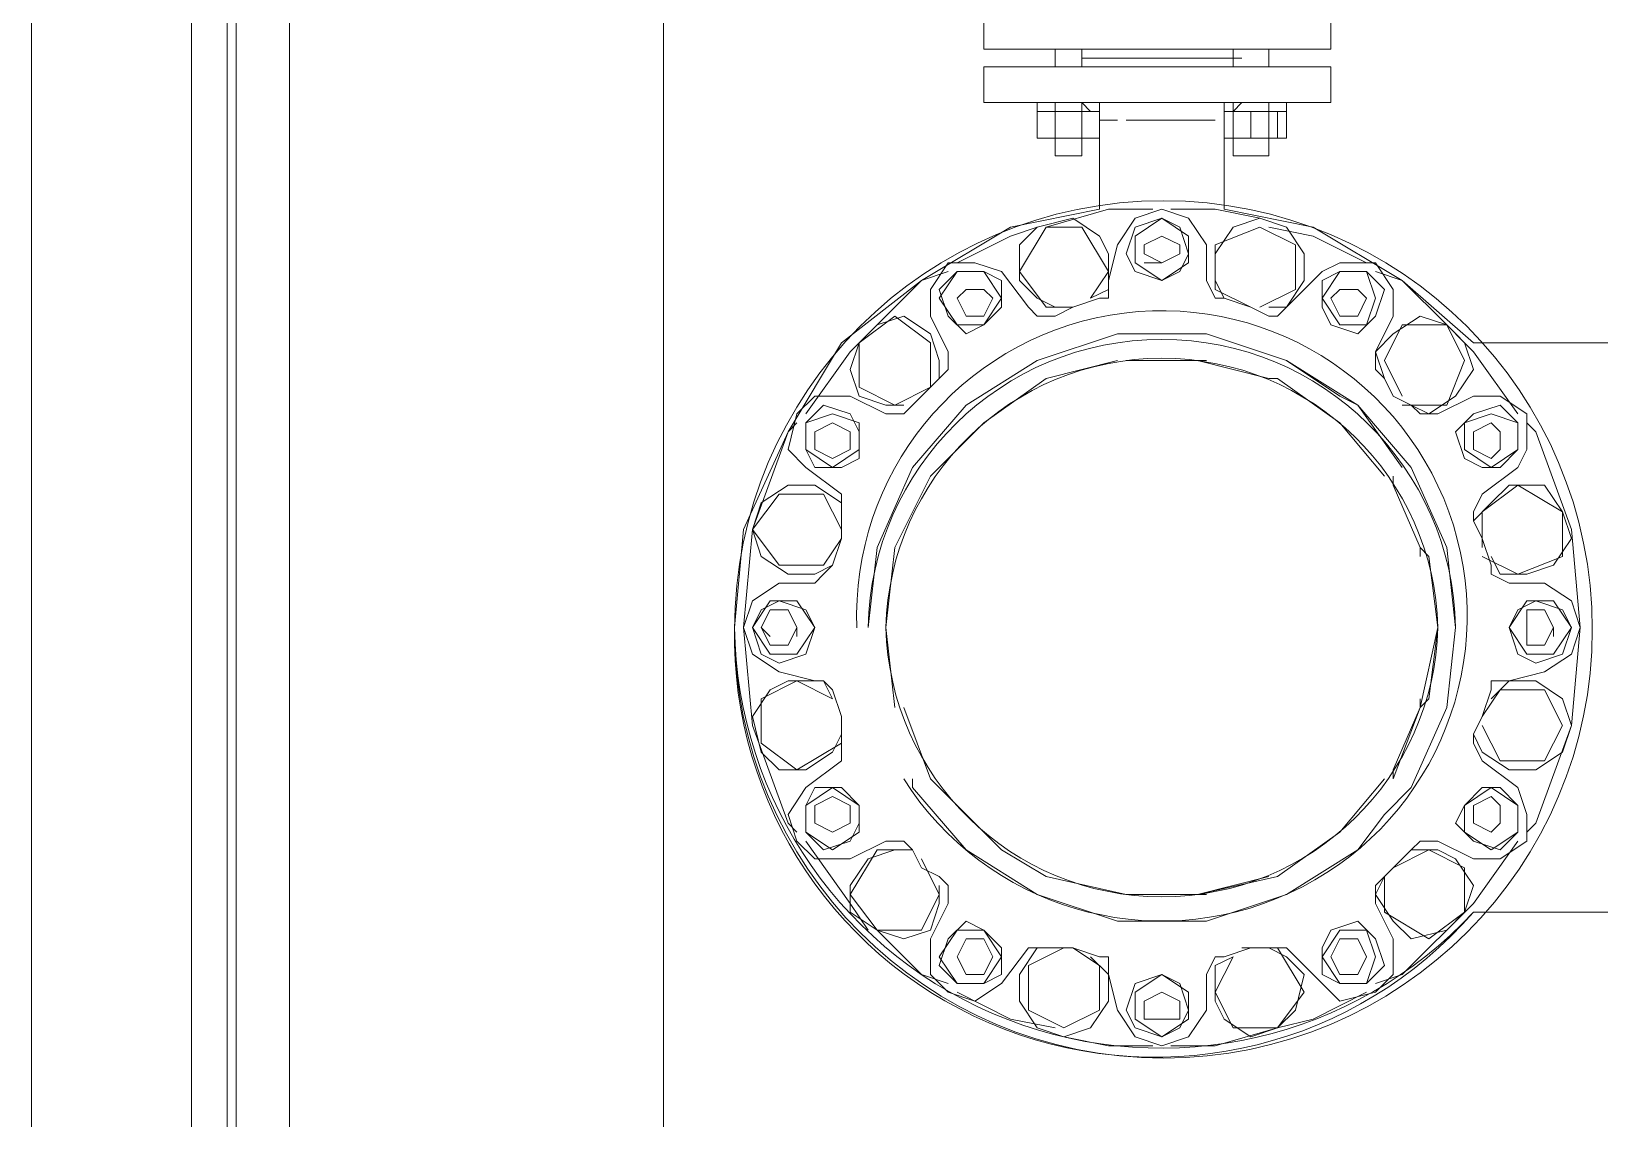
# Model space of a CAD drawing. Extents: x -187 to 52, y -9 to 65.
# Drawn here: x -132.364 to -131.619, y 35.903 to 36.419 of the extents above; entities that cross this region are included whole.
import ezdxf

# ---------------------------------------------------------------- set-up
doc = ezdxf.new("R2010")
doc.units = 0
doc.header["$MEASUREMENT"] = 0
doc.layers.add('PDF4_Geometría', color=7, linetype='Continuous')

msp = doc.modelspace()

# ---------------------------------------------------------------- linework, layer by layer
at = {"layer": 'PDF4_Geometría', "lineweight": 9}
for points in [[(-132.28765, 35.49753), (-132.36378, 35.49753), (-132.36378, 42.78846)], [(-132.06351, 35.64555), (-132.06351, 40.69084), (-129.71637, 40.69084), (-129.71637, 41.6889), (-132.06351, 41.6889), (-132.06351, 42.03992), (-132.06351, 42.23868), (-132.06351, 42.24714), (-132.06351, 35.64555), (-132.24113, 35.64555)], [(-132.27074, 36.9185), (-132.28765, 36.9185), (-132.28765, 35.54828), (-132.28765, 36.9185)], [(-132.24113, 36.03039), (-132.24113, 36.9185), (-132.24113, 36.03039), (-132.24113, 36.9185), (-132.24113, 35.54828)], [(-131.91126, 36.42793), (-131.91126, 36.41101)], [(-131.74633, 36.41101), (-131.74633, 36.42793)], [(-131.87743, 36.40255), (-131.88589, 36.40255), (-131.90281, 36.40255), (-131.91126, 36.40255), (-131.90281, 36.40255), (-131.88589, 36.40255), (-131.86051, 36.40255), (-131.82668, 36.40255), (-131.84783, 36.40255), (-131.86474, 36.40255), (-131.86474, 36.41101), (-131.84783, 36.41101), (-131.82668, 36.41101), (-131.86051, 36.41101), (-131.88589, 36.41101), (-131.90281, 36.41101), (-131.91126, 36.41101), (-131.90281, 36.41101), (-131.88589, 36.41101), (-131.87743, 36.41101), (-131.8732, 36.41101), (-131.86897, 36.41101), (-131.86474, 36.41101)], [(-131.77593, 36.41101), (-131.76747, 36.41101), (-131.75056, 36.41101), (-131.74633, 36.41101), (-131.75056, 36.41101), (-131.76747, 36.41101), (-131.79708, 36.41101), (-131.82668, 36.41101), (-131.80554, 36.41101), (-131.79285, 36.41101), (-131.79285, 36.40255), (-131.78439, 36.40255), (-131.77593, 36.40255), (-131.76747, 36.40255), (-131.75056, 36.40255), (-131.74633, 36.40255), (-131.75056, 36.40255), (-131.76747, 36.40255), (-131.79708, 36.40255), (-131.82668, 36.40255), (-131.80554, 36.40255), (-131.78862, 36.40255)], [(-131.78016, 36.41101), (-131.78439, 36.41101), (-131.78862, 36.41101)], [(-131.91126, 36.40255), (-131.91126, 36.38564)], [(-131.88166, 36.40255), (-131.87743, 36.40255), (-131.86474, 36.40255), (-131.86051, 36.40255)], [(-131.74633, 36.38564), (-131.74633, 36.40255)], [(-131.86474, 36.38564), (-131.86051, 36.38564), (-131.85629, 36.38564), (-131.86051, 36.38564), (-131.8732, 36.38564), (-131.88166, 36.38564), (-131.88589, 36.38564), (-131.88166, 36.38564), (-131.87743, 36.38564), (-131.88589, 36.38564), (-131.90281, 36.38564), (-131.91126, 36.38564), (-131.90281, 36.38564), (-131.88589, 36.38564), (-131.86051, 36.38564), (-131.82668, 36.38564), (-131.83937, 36.38564), (-131.85206, 36.38564), (-131.86051, 36.38564), (-131.86474, 36.38564), (-131.87743, 36.38564), (-131.88166, 36.38564), (-131.87743, 36.38564), (-131.86897, 36.38564), (-131.86474, 36.38564), (-131.86051, 36.38141), (-131.86474, 36.38141), (-131.86474, 36.38564), (-131.86474, 36.38141), (-131.86897, 36.38141), (-131.8732, 36.38141), (-131.87743, 36.38141), (-131.86474, 36.38141), (-131.86474, 36.36872), (-131.87743, 36.36872), (-131.8732, 36.36872), (-131.86897, 36.36872), (-131.86474, 36.36872), (-131.85629, 36.36872), (-131.85629, 36.38141), (-131.86474, 36.38141)], [(-131.85629, 36.38141), (-131.86051, 36.38141), (-131.86474, 36.38141), (-131.86897, 36.38141), (-131.87743, 36.38141), (-131.88166, 36.38141), (-131.87743, 36.38141), (-131.88166, 36.38141), (-131.88589, 36.38141), (-131.88166, 36.38141), (-131.8732, 36.38141), (-131.86051, 36.38141), (-131.85629, 36.38141), (-131.85629, 36.38564), (-131.85629, 36.33489)], [(-131.86474, 36.38564), (-131.86051, 36.38564), (-131.86474, 36.38564)], [(-131.79285, 36.36872), (-131.79285, 36.36026), (-131.79285, 36.38564), (-131.79285, 36.38141), (-131.78862, 36.38564), (-131.78439, 36.38564), (-131.77593, 36.38564), (-131.7717, 36.38564), (-131.76747, 36.38564), (-131.7717, 36.38564), (-131.78439, 36.38564), (-131.79285, 36.38564), (-131.79708, 36.38564), (-131.79285, 36.38564), (-131.78862, 36.38564)], [(-131.78439, 36.36872), (-131.7717, 36.36872), (-131.7717, 36.38141), (-131.78439, 36.38141), (-131.78862, 36.38141), (-131.78439, 36.38141), (-131.77593, 36.38141), (-131.77593, 36.38564), (-131.77593, 36.36026), (-131.77593, 36.36872), (-131.78439, 36.36872), (-131.78862, 36.36872), (-131.79708, 36.36872), (-131.79708, 36.38141), (-131.78439, 36.38141), (-131.78439, 36.36872), (-131.79708, 36.36872), (-131.79708, 36.38141), (-131.79708, 36.38564), (-131.79708, 36.33489), (-131.75479, 36.32643), (-131.7125, 36.30106), (-131.67866, 36.27145), (-131.7125, 36.30106), (-131.75479, 36.32643), (-131.79708, 36.33489)], [(-131.85629, 36.37718), (-131.85206, 36.37718), (-131.84783, 36.37718)], [(-131.8436, 36.37718), (-131.83937, 36.37718), (-131.82668, 36.37718), (-131.81822, 36.37718), (-131.80977, 36.37718), (-131.80131, 36.37718)], [(-131.78439, 36.38141), (-131.7717, 36.38141), (-131.76747, 36.38141), (-131.7717, 36.38141), (-131.77593, 36.38141), (-131.78439, 36.38141), (-131.79285, 36.38141), (-131.79708, 36.38141), (-131.79285, 36.38141), (-131.78862, 36.38141), (-131.79285, 36.38141), (-131.78862, 36.38141)], [(-131.77593, 36.36872), (-131.76747, 36.36872), (-131.76747, 36.38141), (-131.77593, 36.38141), (-131.7717, 36.38141), (-131.76747, 36.38141), (-131.7717, 36.38141), (-131.77593, 36.38141)], [(-131.88166, 36.36872), (-131.87743, 36.36872)], [(-131.86474, 36.36872), (-131.86051, 36.36872)], [(-131.8732, 36.36026), (-131.87743, 36.36026), (-131.8732, 36.36026)], [(-131.8732, 36.36026), (-131.86474, 36.36026), (-131.8732, 36.36026)], [(-131.78439, 36.36026), (-131.77593, 36.36026), (-131.78439, 36.36026)], [(-131.86897, 36.28837), (-131.88166, 36.28837), (-131.89435, 36.30528), (-131.88166, 36.32643), (-131.86474, 36.32643), (-131.85206, 36.30528), (-131.86051, 36.2926), (-131.85206, 36.29683), (-131.85206, 36.31374), (-131.85629, 36.3222), (-131.86897, 36.33066), (-131.88589, 36.32643), (-131.89435, 36.31797), (-131.89435, 36.30106), (-131.88589, 36.2926), (-131.87743, 36.28837)], [(-131.83091, 36.33489), (-131.85206, 36.33489), (-131.88166, 36.32643)], [(-131.78016, 36.33066), (-131.80131, 36.33489), (-131.82245, 36.33489)], [(-131.79708, 36.2926), (-131.80131, 36.30106), (-131.80131, 36.31374), (-131.79285, 36.32643), (-131.78016, 36.33066), (-131.76747, 36.32643), (-131.75902, 36.31374), (-131.75902, 36.30106), (-131.76747, 36.28837), (-131.77593, 36.28837)], [(-131.88589, 36.32643), (-131.89858, 36.3222), (-131.92395, 36.30951)], [(-131.78439, 36.28837), (-131.80131, 36.29683), (-131.80131, 36.31797), (-131.78016, 36.32643), (-131.76325, 36.31797), (-131.76325, 36.29683), (-131.78016, 36.28837)], [(-131.72941, 36.30951), (-131.75479, 36.3222), (-131.77593, 36.32643)], [(-131.83514, 36.30951), (-131.82668, 36.30951), (-131.81822, 36.31374), (-131.81822, 36.31797), (-131.82668, 36.3222), (-131.83514, 36.31797), (-131.83514, 36.31374)], [(-131.92818, 36.30528), (-131.94087, 36.30106), (-131.9747, 36.26722), (-131.99585, 36.23762)], [(-131.65752, 36.23762), (-131.67866, 36.26722), (-131.69135, 36.27991), (-131.7125, 36.30106), (-131.72518, 36.30528)], [(-131.94933, 36.24185), (-131.95778, 36.24185), (-131.97047, 36.24608), (-131.9747, 36.25877), (-131.97047, 36.27145), (-131.96201, 36.27991), (-131.94933, 36.28414), (-131.93664, 36.27568), (-131.93241, 36.26299), (-131.93241, 36.25454)], [(-131.72096, 36.25454), (-131.72518, 36.26722), (-131.71673, 36.27568), (-131.70404, 36.28414), (-131.69135, 36.27991), (-131.68289, 36.27145), (-131.67866, 36.25877), (-131.68712, 36.24608), (-131.69981, 36.23762), (-131.70827, 36.24185)], [(-131.7125, 36.24608), (-131.72096, 36.26299), (-131.7125, 36.27991), (-131.69135, 36.27991), (-131.68289, 36.26299), (-131.69135, 36.24185), (-131.7125, 36.24185)], [(-131.70827, 36.21225), (-131.69135, 36.17418), (-131.68712, 36.13612), (-131.69135, 36.17418), (-131.70827, 36.21225), (-131.73364, 36.24185), (-131.76747, 36.26299), (-131.80554, 36.27568), (-131.84783, 36.27568), (-131.88589, 36.26299), (-131.91972, 36.24185), (-131.9451, 36.21225), (-131.96201, 36.17418), (-131.96624, 36.13612), (-131.96201, 36.17418), (-131.9451, 36.21225), (-131.91972, 36.24185), (-131.88589, 36.26299), (-131.84783, 36.27568), (-131.80554, 36.27568), (-131.76747, 36.26299), (-131.7421, 36.24608), (-131.73364, 36.24185), (-131.7125, 36.21225)], [(-131.49258, 36.27568), (-131.49681, 36.27568), (-131.49681, 36.27145), (-131.67866, 36.27145), (-131.38263, 36.27145)], [(-131.72096, 36.20802), (-131.7421, 36.23339), (-131.7717, 36.25454), (-131.77593, 36.25454), (-131.80977, 36.26299), (-131.8436, 36.26299)], [(-131.7717, 36.25454), (-131.77593, 36.25454)], [(-132.00007, 36.03885), (-132.0043, 36.04308), (-132.02122, 36.0896), (-132.02545, 36.13612), (-132.02122, 36.18264), (-132.0043, 36.22916), (-132.00007, 36.23339)], [(-131.65329, 36.23339), (-131.64906, 36.22916), (-131.63214, 36.18264), (-131.62792, 36.13612), (-131.63214, 36.0896), (-131.64906, 36.04308), (-131.65329, 36.03885)], [(-131.98316, 36.16573), (-131.99162, 36.1615), (-132.0043, 36.1615), (-132.01699, 36.16995), (-132.02122, 36.18264), (-132.01699, 36.19533), (-132.0043, 36.20379), (-131.99162, 36.20379), (-131.97893, 36.19533), (-131.97893, 36.18687)], [(-131.69981, 36.16995), (-131.70404, 36.17418), (-131.71673, 36.20379), (-131.71673, 36.20802), (-131.71673, 36.20379), (-131.71673, 36.20802), (-131.71673, 36.20379)], [(-131.67866, 36.18687), (-131.67021, 36.19533), (-131.66175, 36.20379), (-131.64483, 36.20379), (-131.63637, 36.1911), (-131.63214, 36.17841), (-131.6406, 36.16573), (-131.65329, 36.1615), (-131.66598, 36.1615), (-131.67021, 36.16995)], [(-131.67444, 36.17418), (-131.67444, 36.1911), (-131.65752, 36.20379), (-131.63637, 36.1911), (-131.63637, 36.16995), (-131.65752, 36.1615), (-131.67444, 36.16995)], [(-131.97893, 36.17841), (-131.98739, 36.16573), (-132.00853, 36.16573), (-132.02122, 36.18264), (-132.00853, 36.19956), (-131.98739, 36.19956), (-131.97893, 36.18264)], [(-131.69981, 36.10229), (-131.70404, 36.09806), (-131.69981, 36.10229), (-131.69558, 36.13612), (-131.69981, 36.16995), (-131.70404, 36.17418), (-131.70404, 36.16995)], [(-132.00007, 36.13189), (-132.00007, 36.13612), (-132.0043, 36.14458), (-132.01276, 36.14458), (-132.01699, 36.13612), (-132.01276, 36.13189)], [(-131.6406, 36.13189), (-131.6406, 36.13612), (-131.64483, 36.14458), (-131.65329, 36.14458), (-131.65329, 36.13612), (-131.65329, 36.13189)], [(-132.01276, 36.12766), (-132.0043, 36.12766)], [(-131.65329, 36.12766), (-131.64483, 36.12766)], [(-131.97893, 36.09383), (-131.97893, 36.08114), (-132.00007, 36.06846), (-132.01699, 36.08114), (-132.01699, 36.10229), (-132.00007, 36.11075), (-131.98316, 36.10229), (-131.98739, 36.11075), (-132.0043, 36.11075), (-132.01276, 36.10652), (-132.02122, 36.09383), (-132.01699, 36.07691), (-132.00853, 36.06846), (-131.99585, 36.06846), (-131.98316, 36.07691), (-131.97893, 36.08537)], [(-131.67021, 36.10229), (-131.66175, 36.11075), (-131.64906, 36.11075), (-131.63637, 36.10229), (-131.63214, 36.0896), (-131.63637, 36.07691), (-131.64906, 36.06846), (-131.66175, 36.06846), (-131.67444, 36.07691), (-131.67866, 36.08537)], [(-131.67444, 36.09383), (-131.66598, 36.10652), (-131.64483, 36.10652), (-131.63637, 36.0896), (-131.64483, 36.07269), (-131.66598, 36.07269), (-131.67444, 36.0896)], [(-131.7717, 36.01771), (-131.7421, 36.03885), (-131.72096, 36.06423), (-131.7421, 36.03885), (-131.7717, 36.01771), (-131.80977, 36.00925), (-131.8436, 36.00925), (-131.88166, 36.01771), (-131.90281, 36.03039), (-131.91126, 36.03885), (-131.93664, 36.06423), (-131.94933, 36.09806), (-131.93664, 36.06423), (-131.91126, 36.03885), (-131.90281, 36.03039), (-131.88166, 36.01771), (-131.8436, 36.00925), (-131.80977, 36.00925), (-131.77593, 36.01771)], [(-131.71673, 36.06423), (-131.71673, 36.06846)], [(-131.96624, 35.99233), (-131.9747, 36.00502), (-131.99585, 36.03462)], [(-131.65752, 36.03462), (-131.67866, 36.00502), (-131.7125, 35.97119), (-131.72518, 35.96696)], [(-131.94087, 36.02617), (-131.93241, 36.00925), (-131.94087, 35.99233), (-131.96201, 35.99233), (-131.9747, 36.00925), (-131.96201, 36.03039), (-131.9451, 36.03039), (-131.95355, 36.03039), (-131.96624, 36.02617), (-131.9747, 36.01348), (-131.9747, 36.00079), (-131.96201, 35.99233), (-131.94933, 35.9881), (-131.93664, 35.99233), (-131.93241, 36.00502), (-131.93241, 36.01348)], [(-131.71673, 36.02194), (-131.69981, 36.03039), (-131.68289, 36.02194), (-131.68289, 36.00079), (-131.69981, 35.9881), (-131.72096, 36.00079), (-131.72096, 36.01771), (-131.72518, 36.00925), (-131.71673, 35.99656), (-131.70827, 35.9881), (-131.69135, 35.99233), (-131.68289, 36.00079), (-131.67866, 36.01348), (-131.68712, 36.02617), (-131.69558, 36.03039), (-131.70827, 36.03039)], [(-131.38263, 36.00079), (-131.67866, 36.00079), (-131.49681, 36.00079), (-131.49681, 35.99656)], [(-131.92818, 35.96696), (-131.94087, 35.97119), (-131.96201, 35.99233)], [(-131.86051, 35.97965), (-131.85206, 35.97119), (-131.85206, 35.9585), (-131.86051, 35.94581), (-131.8732, 35.94158), (-131.88589, 35.94581), (-131.89435, 35.9585), (-131.89435, 35.97119), (-131.88589, 35.98387), (-131.87743, 35.98387)], [(-131.86897, 35.98387), (-131.85629, 35.97542), (-131.85629, 35.95427), (-131.8732, 35.94581), (-131.89012, 35.95427), (-131.89012, 35.97542), (-131.8732, 35.98387)], [(-131.78862, 35.98387), (-131.7717, 35.98387), (-131.75902, 35.96273), (-131.7717, 35.94581), (-131.79285, 35.94581), (-131.80131, 35.96273), (-131.79285, 35.97965), (-131.80131, 35.97542), (-131.80131, 35.9585), (-131.79708, 35.95004), (-131.78439, 35.94158), (-131.7717, 35.94581), (-131.76325, 35.95427), (-131.75902, 35.97119), (-131.76747, 35.97965), (-131.77593, 35.98387)], [(-131.87743, 35.94581), (-131.89858, 35.95004), (-131.92395, 35.96273)], [(-131.72941, 35.96273), (-131.75479, 35.95004), (-131.7717, 35.94581), (-131.80131, 35.93735), (-131.82245, 35.93735)], [(-131.83091, 35.93735), (-131.85206, 35.93735), (-131.8732, 35.94158)]]:
    msp.add_lwpolyline(points, dxfattribs=at)
at = {"layer": 'PDF4_Geometría', "lineweight": 20}
msp.add_lwpolyline([(-132.27074, 38.39445), (-132.27074, 35.54828), (-132.26651, 35.54828), (-132.26651, 38.39445)], close=True, dxfattribs=at)
at = {"layer": 'PDF4_Geometría', "lineweight": 9}
for points in [[(-132.28765, 36.9185), (-132.28765, 35.54828)], [(-131.87743, 36.40255), (-131.87743, 36.41101)], [(-131.82668, 36.40678), (-131.84783, 36.40678), (-131.86474, 36.40678), (-131.84783, 36.40678)], [(-131.78862, 36.40678), (-131.79708, 36.40678), (-131.81399, 36.40678), (-131.83937, 36.40678), (-131.86051, 36.40678), (-131.86474, 36.40678), (-131.86051, 36.40678), (-131.83937, 36.40678), (-131.81399, 36.40678), (-131.79708, 36.40678)], [(-131.78862, 36.40678), (-131.79708, 36.40678), (-131.81399, 36.40678), (-131.83937, 36.40678), (-131.86051, 36.40678), (-131.86474, 36.40678), (-131.86051, 36.40678), (-131.83937, 36.40678), (-131.81399, 36.40678), (-131.79708, 36.40678)], [(-131.82668, 36.40678), (-131.84783, 36.40678), (-131.86474, 36.40678), (-131.84783, 36.40678)], [(-131.82668, 36.40678), (-131.8436, 36.40678), (-131.85629, 36.40678), (-131.8436, 36.40678), (-131.82668, 36.40678), (-131.80554, 36.40678), (-131.78862, 36.40678), (-131.80554, 36.40678)], [(-131.85629, 36.40678), (-131.85206, 36.40678), (-131.83514, 36.40678), (-131.81822, 36.40678), (-131.80131, 36.40678), (-131.79708, 36.40678), (-131.80131, 36.40678), (-131.81822, 36.40678), (-131.83514, 36.40678), (-131.85206, 36.40678), (-131.85629, 36.40678), (-131.85206, 36.40678), (-131.83514, 36.40678), (-131.81822, 36.40678), (-131.80131, 36.40678), (-131.79708, 36.40678), (-131.80131, 36.40678), (-131.81822, 36.40678), (-131.83514, 36.40678), (-131.85206, 36.40678)], [(-131.82668, 36.40678), (-131.8436, 36.40678), (-131.85629, 36.40678), (-131.8436, 36.40678), (-131.82668, 36.40678), (-131.80554, 36.40678), (-131.78862, 36.40678), (-131.80554, 36.40678)], [(-131.82668, 36.40678), (-131.80977, 36.40678), (-131.79708, 36.40678), (-131.80977, 36.40678)], [(-131.82668, 36.40678), (-131.80977, 36.40678), (-131.79708, 36.40678), (-131.80977, 36.40678)], [(-131.77593, 36.41101), (-131.77593, 36.40255)], [(-131.88589, 36.38141), (-131.88589, 36.38564)], [(-131.87743, 36.38564), (-131.88166, 36.38564), (-131.88589, 36.38564), (-131.88166, 36.38564)], [(-131.87743, 36.38141), (-131.87743, 36.38564)], [(-131.79285, 36.38564), (-131.79708, 36.38564), (-131.80554, 36.38564), (-131.81399, 36.38564), (-131.82668, 36.38564), (-131.79708, 36.38564), (-131.76747, 36.38564), (-131.75056, 36.38564), (-131.74633, 36.38564), (-131.75056, 36.38564), (-131.76747, 36.38564), (-131.77593, 36.38564), (-131.78439, 36.38564)], [(-131.77593, 36.38564), (-131.7717, 36.38564), (-131.76747, 36.38564), (-131.7717, 36.38564)], [(-131.76747, 36.38564), (-131.76747, 36.38141)], [(-131.88589, 36.38141), (-131.87743, 36.38141), (-131.87743, 36.36872), (-131.88589, 36.36872)], [(-131.87743, 36.38141), (-131.88166, 36.38141), (-131.88589, 36.38141), (-131.88166, 36.38141)], [(-131.86474, 36.38141), (-131.86051, 36.38141), (-131.85629, 36.38141), (-131.86051, 36.38141)], [(-131.87743, 36.36026), (-131.87743, 36.36872)], [(-131.86474, 36.36872), (-131.86474, 36.36026)], [(-131.87743, 36.36026), (-131.8732, 36.36026), (-131.86897, 36.36026), (-131.86474, 36.36026), (-131.86897, 36.36026), (-131.8732, 36.36026)], [(-131.78439, 36.36026), (-131.78862, 36.36026), (-131.79285, 36.36026), (-131.78862, 36.36026)], [(-131.77593, 36.36026), (-131.78016, 36.36026), (-131.78862, 36.36026), (-131.79285, 36.36026), (-131.78862, 36.36026), (-131.78016, 36.36026)], [(-131.85629, 36.33489), (-131.89858, 36.32643), (-131.94087, 36.30106), (-131.97893, 36.27145), (-132.0043, 36.22916), (-132.02545, 36.18264), (-132.02968, 36.13612), (-132.02545, 36.18264), (-132.0043, 36.22916), (-131.97893, 36.27145), (-131.94087, 36.30106), (-131.89858, 36.32643)], [(-131.69558, 36.23762), (-131.67866, 36.24608), (-131.66598, 36.24608), (-131.65329, 36.23762), (-131.65329, 36.2207), (-131.65752, 36.21225), (-131.67444, 36.19956), (-131.67866, 36.1911), (-131.67866, 36.18687), (-131.67444, 36.17841), (-131.67021, 36.16573), (-131.67021, 36.1615), (-131.66175, 36.15727), (-131.64483, 36.15727), (-131.63214, 36.14881), (-131.62792, 36.13612), (-131.63214, 36.12343), (-131.64483, 36.11498), (-131.66175, 36.11075), (-131.67021, 36.11075), (-131.67021, 36.10652), (-131.67444, 36.09383), (-131.67866, 36.08537), (-131.67866, 36.08114), (-131.67444, 36.07269), (-131.65752, 36.06), (-131.65329, 36.04731), (-131.65329, 36.03462), (-131.66598, 36.02617), (-131.67866, 36.02617), (-131.69558, 36.03462), (-131.70404, 36.03462), (-131.70827, 36.03039), (-131.71673, 36.02194), (-131.72096, 36.01771), (-131.72518, 36.01348), (-131.72518, 36.00502), (-131.71673, 35.9881), (-131.71673, 35.97119), (-131.72518, 35.96273), (-131.7421, 35.9585), (-131.75056, 35.96696), (-131.76747, 35.98387), (-131.7717, 35.98387), (-131.77593, 35.98387), (-131.78439, 35.98387), (-131.79708, 35.97965), (-131.80131, 35.97965), (-131.80554, 35.97119), (-131.80554, 35.95427), (-131.81399, 35.94158), (-131.82668, 35.93735), (-131.83937, 35.94158), (-131.84783, 35.95427), (-131.85206, 35.97119), (-131.85206, 35.97965), (-131.85629, 35.97965), (-131.86897, 35.98387), (-131.87743, 35.98387), (-131.88589, 35.98387), (-131.89012, 35.98387), (-131.90281, 35.96696), (-131.91549, 35.9585), (-131.92818, 35.96273), (-131.93664, 35.97119), (-131.93664, 35.9881), (-131.92818, 36.00502), (-131.92818, 36.01348), (-131.93241, 36.01771), (-131.94087, 36.02194), (-131.9451, 36.03039), (-131.94933, 36.03462), (-131.95778, 36.03462), (-131.9747, 36.02617), (-131.99162, 36.02617), (-132.00007, 36.03462), (-132.0043, 36.04731), (-131.99585, 36.06), (-131.97893, 36.07269), (-131.97893, 36.08114), (-131.97893, 36.08537), (-131.97893, 36.09383), (-131.98316, 36.10652), (-131.98739, 36.11075), (-131.99162, 36.11075), (-132.00853, 36.11498), (-132.02122, 36.12343), (-132.02545, 36.13612), (-132.02122, 36.14881), (-132.00853, 36.15727), (-131.99162, 36.15727), (-131.98739, 36.1615), (-131.98316, 36.16573), (-131.97893, 36.17841), (-131.97893, 36.18687), (-131.97893, 36.1911), (-131.97893, 36.19956), (-131.99585, 36.21225), (-132.0043, 36.2207), (-132.00007, 36.23762), (-131.99162, 36.24608), (-131.9747, 36.24608), (-131.95778, 36.23762), (-131.94933, 36.23762), (-131.9451, 36.24185), (-131.94087, 36.24608), (-131.93241, 36.25454), (-131.92818, 36.25877), (-131.92818, 36.26722), (-131.93664, 36.28414), (-131.93664, 36.29683), (-131.92818, 36.30951), (-131.91549, 36.30951), (-131.90281, 36.30528), (-131.89012, 36.28837), (-131.88589, 36.28414), (-131.87743, 36.28414), (-131.86897, 36.28837), (-131.85629, 36.2926), (-131.85206, 36.2926), (-131.85206, 36.30106), (-131.84783, 36.31797), (-131.83937, 36.33066), (-131.82668, 36.33489), (-131.81399, 36.33066), (-131.80554, 36.31797), (-131.80554, 36.30106), (-131.80131, 36.2926), (-131.79708, 36.2926), (-131.78439, 36.28837), (-131.77593, 36.28414), (-131.7717, 36.28414), (-131.76747, 36.28837), (-131.75056, 36.30528), (-131.7421, 36.30951), (-131.72518, 36.30951), (-131.71673, 36.29683), (-131.71673, 36.28414), (-131.72518, 36.26722), (-131.72518, 36.25877), (-131.72096, 36.25454), (-131.71673, 36.24608), (-131.70827, 36.24185), (-131.70404, 36.23762)], [(-131.81399, 36.31374), (-131.81822, 36.30528), (-131.82668, 36.30106), (-131.83937, 36.30528), (-131.8436, 36.31374), (-131.83937, 36.32643), (-131.82668, 36.33066), (-131.81822, 36.32643)], [(-131.83937, 36.30951), (-131.83937, 36.3222), (-131.82668, 36.33066), (-131.81399, 36.3222), (-131.81399, 36.30951), (-131.82668, 36.30106)], [(-131.82668, 36.30951), (-131.83514, 36.31374), (-131.83514, 36.31797), (-131.82668, 36.3222), (-131.81822, 36.31797), (-131.81822, 36.31374)], [(-131.92395, 36.27991), (-131.93241, 36.2926), (-131.92395, 36.30528), (-131.91126, 36.30528), (-131.90281, 36.2926), (-131.91126, 36.27991)], [(-131.90281, 36.30106), (-131.90281, 36.28837), (-131.91126, 36.27991), (-131.91972, 36.27568), (-131.92818, 36.28414), (-131.93241, 36.29683), (-131.92395, 36.30528), (-131.91126, 36.30528)], [(-131.75056, 36.2926), (-131.7421, 36.30528), (-131.72941, 36.30528), (-131.72518, 36.2926), (-131.72941, 36.27991), (-131.7421, 36.27991)], [(-131.72518, 36.28414), (-131.73364, 36.27568), (-131.74633, 36.27991), (-131.75056, 36.28837), (-131.75056, 36.30106), (-131.7421, 36.30528), (-131.72941, 36.30528), (-131.72096, 36.29683)], [(-131.91126, 36.28414), (-131.90703, 36.2926), (-131.91126, 36.29683), (-131.91972, 36.29683), (-131.92395, 36.2926), (-131.91972, 36.28414)], [(-131.91126, 36.28414), (-131.91972, 36.28414), (-131.92395, 36.2926), (-131.91972, 36.29683), (-131.91126, 36.29683), (-131.90703, 36.2926)], [(-131.7421, 36.28414), (-131.73364, 36.28414), (-131.72941, 36.2926), (-131.73364, 36.29683), (-131.7421, 36.29683), (-131.74633, 36.2926)], [(-131.7421, 36.28414), (-131.74633, 36.2926), (-131.7421, 36.29683), (-131.73364, 36.29683), (-131.72941, 36.2926), (-131.73364, 36.28414)], [(-131.97047, 36.27145), (-131.95355, 36.28414), (-131.93664, 36.27145), (-131.93664, 36.25031), (-131.95355, 36.24185), (-131.97047, 36.25031)], [(-131.80977, 36.26299), (-131.80554, 36.26299)], [(-131.9747, 36.23762), (-131.97047, 36.22916), (-131.97047, 36.21647), (-131.97893, 36.21225), (-131.99162, 36.21225), (-131.99585, 36.2207), (-131.99585, 36.23339), (-131.98739, 36.24185)], [(-131.66598, 36.21225), (-131.67444, 36.21225), (-131.68289, 36.21647), (-131.68712, 36.22916), (-131.67866, 36.23762), (-131.66598, 36.24185), (-131.65752, 36.23339), (-131.65752, 36.2207)], [(-131.98316, 36.21225), (-131.99585, 36.2207), (-131.99585, 36.23339), (-131.98316, 36.23762), (-131.97047, 36.23339), (-131.97047, 36.2207)], [(-131.9747, 36.2207), (-131.9747, 36.22916), (-131.98316, 36.23339), (-131.99162, 36.22916), (-131.99162, 36.2207), (-131.98316, 36.21647)], [(-131.9747, 36.2207), (-131.98316, 36.21647), (-131.99162, 36.2207), (-131.99162, 36.22916), (-131.98316, 36.23339), (-131.9747, 36.22916)], [(-131.68289, 36.23339), (-131.67021, 36.23762), (-131.65752, 36.23339), (-131.65752, 36.2207), (-131.67021, 36.21225), (-131.68289, 36.2207)], [(-131.67866, 36.2207), (-131.67021, 36.21647), (-131.66598, 36.2207), (-131.66598, 36.22916), (-131.67021, 36.23339), (-131.67866, 36.22916)], [(-131.67866, 36.2207), (-131.67866, 36.22916), (-131.67021, 36.23339), (-131.66598, 36.22916), (-131.66598, 36.2207), (-131.67021, 36.21647)], [(-132.00007, 36.12343), (-132.01276, 36.12343), (-132.02122, 36.13612), (-132.01276, 36.14881), (-132.00007, 36.14881), (-131.99162, 36.13612)], [(-132.00853, 36.14881), (-131.99585, 36.14458), (-131.99162, 36.13612), (-131.99585, 36.12343), (-132.00853, 36.11921), (-132.01699, 36.12343), (-132.02122, 36.13612), (-132.01699, 36.14458)], [(-132.00007, 36.13612), (-132.0043, 36.12766), (-132.01276, 36.12766), (-132.01699, 36.13612), (-132.01276, 36.14458), (-132.0043, 36.14458)], [(-131.65329, 36.14881), (-131.6406, 36.14881), (-131.63214, 36.13612), (-131.6406, 36.12343), (-131.65329, 36.12343), (-131.66175, 36.13612)], [(-131.64906, 36.11921), (-131.65752, 36.12343), (-131.66175, 36.13612), (-131.65752, 36.14458), (-131.64906, 36.14881), (-131.63637, 36.14458), (-131.63214, 36.13612), (-131.63637, 36.12343)], [(-131.65329, 36.13612), (-131.65329, 36.14458), (-131.64483, 36.14458), (-131.6406, 36.13612), (-131.64483, 36.12766), (-131.65329, 36.12766)], [(-131.97047, 36.03885), (-131.98316, 36.03039), (-131.99585, 36.03885), (-131.99585, 36.05154), (-131.98316, 36.06), (-131.97047, 36.05154)], [(-131.99162, 36.06), (-131.97893, 36.06), (-131.97047, 36.05154), (-131.97047, 36.04308), (-131.9747, 36.03462), (-131.98739, 36.03039), (-131.99585, 36.03885), (-131.99585, 36.05154)], [(-131.9747, 36.05154), (-131.98316, 36.05577), (-131.99162, 36.05154), (-131.99162, 36.04308), (-131.98316, 36.03885), (-131.9747, 36.04308)], [(-131.9747, 36.05154), (-131.9747, 36.04308), (-131.98316, 36.03885), (-131.99162, 36.04308), (-131.99162, 36.05154), (-131.98316, 36.05577)], [(-131.67866, 36.03462), (-131.68712, 36.04308), (-131.68289, 36.05154), (-131.67444, 36.06), (-131.66598, 36.06), (-131.65752, 36.05154), (-131.65752, 36.03885), (-131.66598, 36.03039)], [(-131.67021, 36.06), (-131.65752, 36.05154), (-131.65752, 36.03885), (-131.67021, 36.03039), (-131.68289, 36.03885), (-131.68289, 36.05154)], [(-131.67866, 36.05154), (-131.67866, 36.04308), (-131.67021, 36.03885), (-131.66598, 36.04308), (-131.66598, 36.05154), (-131.67021, 36.05577)], [(-131.67866, 36.05154), (-131.67021, 36.05577), (-131.66598, 36.05154), (-131.66598, 36.04308), (-131.67021, 36.03885), (-131.67866, 36.04308)], [(-131.80977, 36.00925), (-131.80554, 36.00925)], [(-131.92818, 35.9881), (-131.91972, 35.99656), (-131.91126, 35.99233), (-131.90281, 35.98387), (-131.90281, 35.97119), (-131.91126, 35.96696), (-131.92395, 35.96696), (-131.93241, 35.97542)], [(-131.75056, 35.97119), (-131.75056, 35.98387), (-131.74633, 35.99233), (-131.73364, 35.99656), (-131.72518, 35.9881), (-131.72096, 35.97542), (-131.72941, 35.96696), (-131.7421, 35.96696)], [(-131.90281, 35.97965), (-131.91126, 35.96696), (-131.92395, 35.96696), (-131.93241, 35.97965), (-131.92395, 35.99233), (-131.91126, 35.99233)], [(-131.91126, 35.9881), (-131.91972, 35.9881), (-131.92395, 35.97965), (-131.91972, 35.97119), (-131.91126, 35.97119), (-131.90703, 35.97965)], [(-131.91126, 35.9881), (-131.90703, 35.97965), (-131.91126, 35.97119), (-131.91972, 35.97119), (-131.92395, 35.97965), (-131.91972, 35.9881)], [(-131.72941, 35.99233), (-131.72518, 35.97965), (-131.72941, 35.96696), (-131.7421, 35.96696), (-131.75056, 35.97965), (-131.7421, 35.99233)], [(-131.7421, 35.9881), (-131.74633, 35.97965), (-131.7421, 35.97119), (-131.73364, 35.97119), (-131.72941, 35.97965), (-131.73364, 35.9881)], [(-131.7421, 35.9881), (-131.73364, 35.9881), (-131.72941, 35.97965), (-131.73364, 35.97119), (-131.7421, 35.97119), (-131.74633, 35.97965)], [(-131.8436, 35.95427), (-131.83937, 35.96696), (-131.82668, 35.97119), (-131.81822, 35.96696), (-131.81399, 35.95427), (-131.81822, 35.94581), (-131.82668, 35.94158), (-131.83937, 35.94581)], [(-131.81399, 35.96273), (-131.81399, 35.95004), (-131.82668, 35.94158), (-131.83937, 35.95004), (-131.83937, 35.96273), (-131.82668, 35.97119)], [(-131.82668, 35.96273), (-131.83514, 35.9585), (-131.83514, 35.95004), (-131.82668, 35.95004), (-131.81822, 35.95004), (-131.81822, 35.9585)], [(-131.82668, 35.96273), (-131.81822, 35.9585), (-131.81822, 35.95004), (-131.82668, 35.95004), (-131.83514, 35.95004), (-131.83514, 35.9585)]]:
    msp.add_lwpolyline(points, close=True, dxfattribs=at)
for points in [[(-131.96624, 36.13612, -0.98124), (-131.68712, 36.13612), (-131.69135, 36.09806), (-131.70827, 36.06), (-131.72096, 36.04731), (-131.73364, 36.03039), (-131.76747, 36.00925), (-131.80554, 35.99656), (-131.84783, 35.99656), (-131.88589, 36.00925), (-131.91972, 36.03039), (-131.9451, 36.06), (-131.9451, 36.06423)], [(-131.84783, 36.26299), (-131.88166, 36.25454), (-131.91126, 36.23339), (-131.93664, 36.20802), (-131.95355, 36.17418), (-131.95778, 36.13612), (-131.95355, 36.09806), (-131.95778, 36.13612, 0.976099), (-131.69558, 36.13612), (-131.70404, 36.09806), (-131.71673, 36.06423), (-131.71673, 36.06846), (-131.70404, 36.09806), (-131.70404, 36.10229)]]:
    msp.add_lwpolyline(points, format="xyb", dxfattribs=at)
for points in [[(-131.69558, 36.13612, 0.976099), (-131.95778, 36.13612, -0.976099)], [(-132.02968, 36.13612, 0.701925), (-131.67866, 36.00079, -0.676298)]]:
    msp.add_lwpolyline(points, format="xyb", close=True, dxfattribs=at)
msp.add_circle((-131.82593, 36.1352), 0.20375, dxfattribs=at)
msp.add_arc((-131.82669, 36.14165), 0.14503, 212.26353, 182.2675, dxfattribs=at)

doc.saveas('drawing.dxf')
